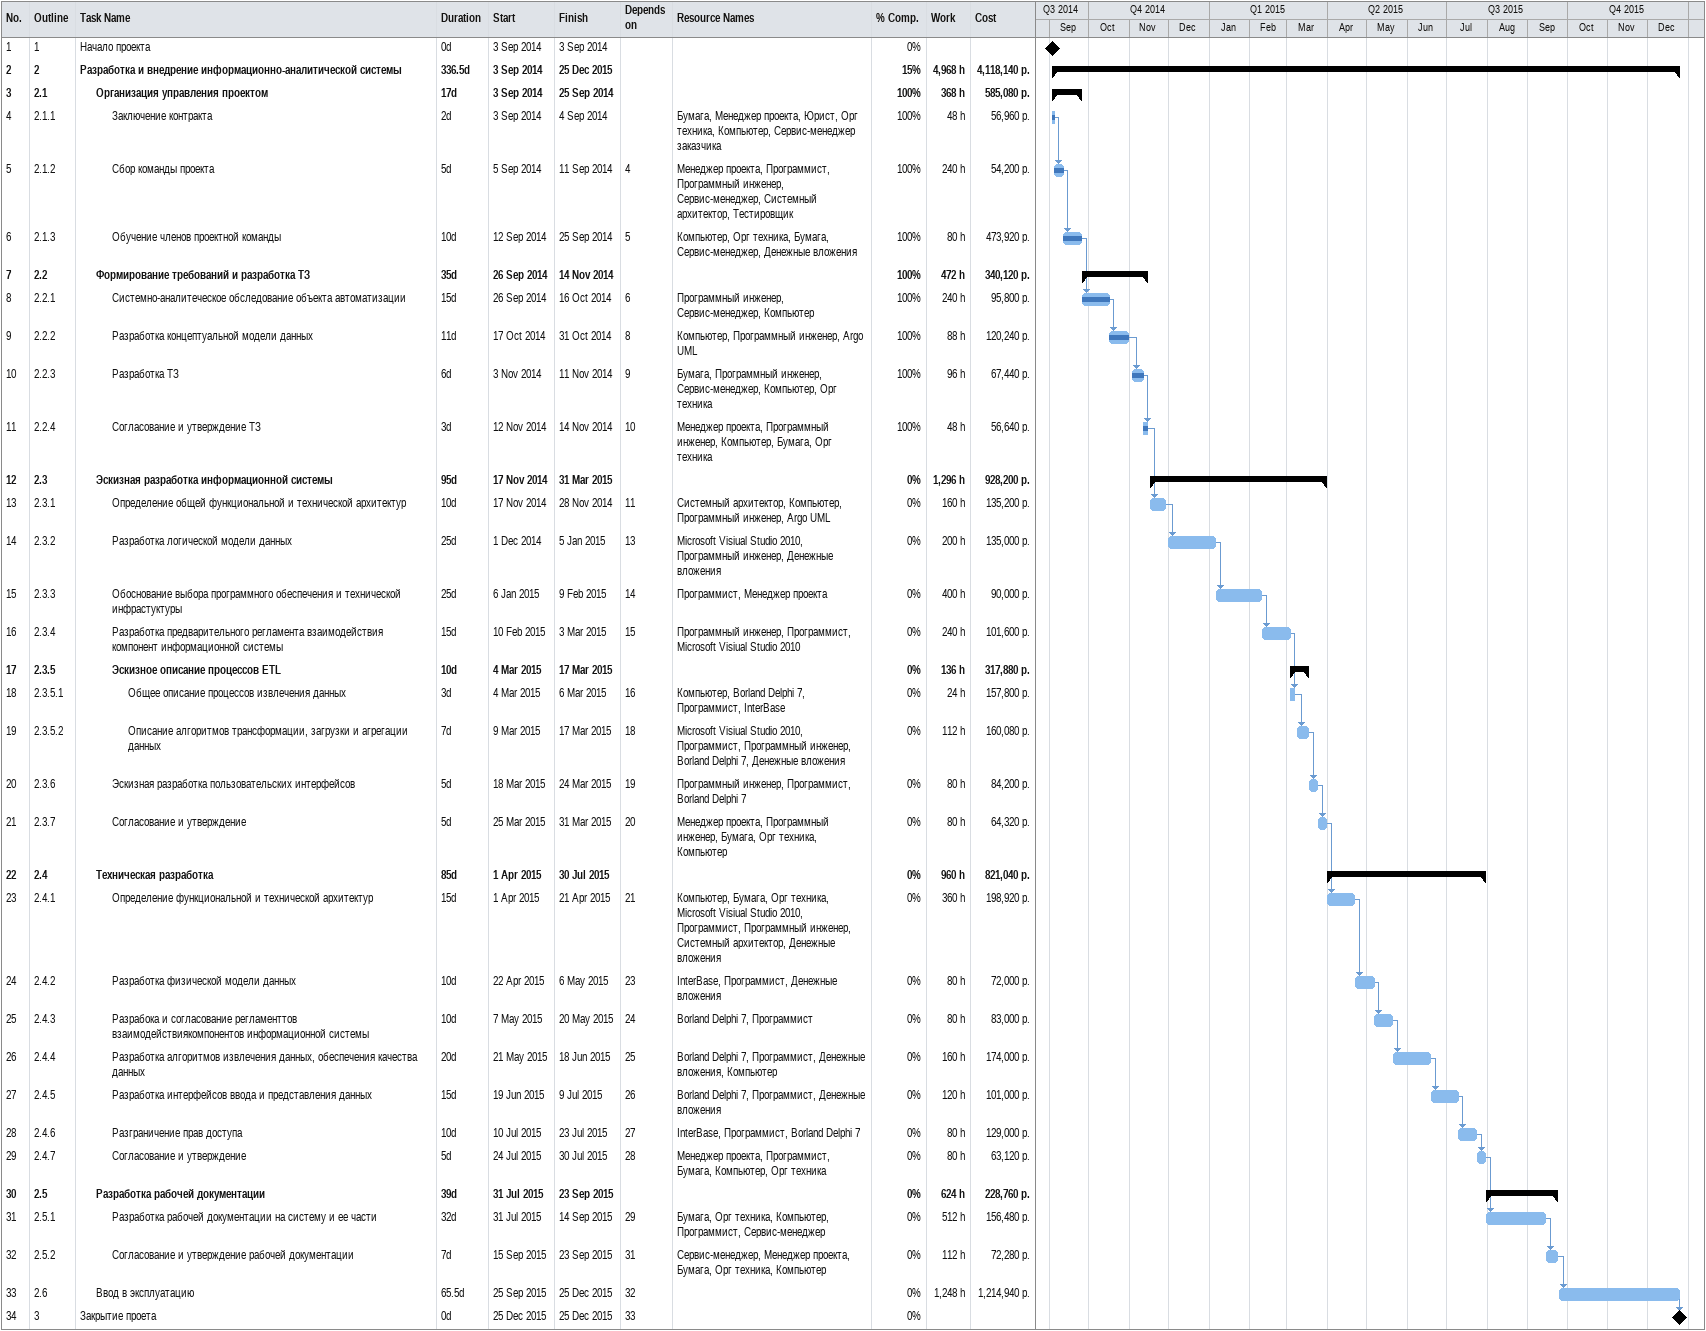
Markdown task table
| ID | WBS | Task | Duration | Start | Finish | Predecessors | Resources | % complete | Work (h) | Cost (р.) |
|---|---|---|---|---|---|---|---|---|---|---|
| 1 | 1 | Начало проекта | 0d | 2014-09-03 | 2014-09-03 |  |  | 0 |  |  |
| 2 | 2 | **Разработка и внедрение информационно-аналитической системы** | 336.5d | 2014-09-03 | 2015-12-25 |  |  | 15 | 4968 | 4118140 |
| 3 | 2.1 | **Организация управления проектом** | 17d | 2014-09-03 | 2014-09-25 |  |  | 100 | 368 | 585080 |
| 4 | 2.1.1 | Заключение контракта | 2d | 2014-09-03 | 2014-09-04 |  | Бумага, Менеджер проекта, Юрист, Орг техника, Компьютер, Сервис-менеджер заказчика | 100 | 48 | 56960 |
| 5 | 2.1.2 | Сбор команды проекта | 5d | 2014-09-05 | 2014-09-11 | 4 | Менеджер проекта, Программист, Программный инженер, Сервис-менеджер, Системный архитектор, Тестировщик | 100 | 240 | 54200 |
| 6 | 2.1.3 | Обучение членов проектной команды | 10d | 2014-09-12 | 2014-09-25 | 5 | Компьютер, Орг техника, Бумага, Сервис-менеджер, Денежные вложения | 100 | 80 | 473920 |
| 7 | 2.2 | **Формирование требований и разработка ТЗ** | 35d | 2014-09-26 | 2014-11-14 |  |  | 100 | 472 | 340120 |
| 8 | 2.2.1 | Системно-аналитеческое обследование объекта автоматизации | 15d | 2014-09-26 | 2014-10-16 | 6 | Программный инженер, Сервис-менеджер, Компьютер | 100 | 240 | 95800 |
| 9 | 2.2.2 | Разработка концептуальной модели данных | 11d | 2014-10-17 | 2014-10-31 | 8 | Компьютер, Программный инженер, Argo UML | 100 | 88 | 120240 |
| 10 | 2.2.3 | Разработка ТЗ | 6d | 2014-11-03 | 2014-11-11 | 9 | Бумага, Программный инженер, Сервис-менеджер, Компьютер, Орг техника | 100 | 96 | 67440 |
| 11 | 2.2.4 | Согласование и утверждение ТЗ | 3d | 2014-11-12 | 2014-11-14 | 10 | Менеджер проекта, Программный инженер, Компьютер, Бумага, Орг техника | 100 | 48 | 56640 |
| 12 | 2.3 | **Эскизная разработка информационной системы** | 95d | 2014-11-17 | 2015-03-31 |  |  | 0 | 1296 | 928200 |
| 13 | 2.3.1 | Определение общей функциональной и технической архитектур | 10d | 2014-11-17 | 2014-11-28 | 11 | Системный архитектор, Компьютер, Программный инженер, Argo UML | 0 | 160 | 135200 |
| 14 | 2.3.2 | Разработка логической модели данных | 25d | 2014-12-01 | 2015-01-05 | 13 | Microsoft Visiual Studio 2010, Программный инженер, Денежные вложения | 0 | 200 | 135000 |
| 15 | 2.3.3 | Обоснование выбора программного обеспечения и технической инфрастуктуры | 25d | 2015-01-06 | 2015-02-09 | 14 | Программист, Менеджер проекта | 0 | 400 | 90000 |
| 16 | 2.3.4 | Разработка предварительного регламента взаимодействия компонент информационной системы | 15d | 2015-02-10 | 2015-03-03 | 15 | Программный инженер, Программист, Microsoft Visiual Studio 2010 | 0 | 240 | 101600 |
| 17 | 2.3.5 | **Эскизное описание процессов ETL** | 10d | 2015-03-04 | 2015-03-17 |  |  | 0 | 136 | 317880 |
| 18 | 2.3.5.1 | Общее описание процессов извлечения данных | 3d | 2015-03-04 | 2015-03-06 | 16 | Компьютер, Borland Delphi 7, Программист, InterBase | 0 | 24 | 157800 |
| 19 | 2.3.5.2 | Описание алгоритмов трансформации, загрузки и агрегации данных | 7d | 2015-03-09 | 2015-03-17 | 18 | Microsoft Visiual Studio 2010, Программист, Программный инженер, Borland Delphi 7, Денежные вложения | 0 | 112 | 160080 |
| 20 | 2.3.6 | Эскизная разработка пользовательских интерфейсов | 5d | 2015-03-18 | 2015-03-24 | 19 | Программный инженер, Программист, Borland Delphi 7 | 0 | 80 | 84200 |
| 21 | 2.3.7 | Согласование и утверждение | 5d | 2015-03-25 | 2015-03-31 | 20 | Менеджер проекта, Программный инженер, Бумага, Орг техника, Компьютер | 0 | 80 | 64320 |
| 22 | 2.4 | **Техническая разработка** | 85d | 2015-04-01 | 2015-07-30 |  |  | 0 | 960 | 821040 |
| 23 | 2.4.1 | Определение функциональной и технической архитектур | 15d | 2015-04-01 | 2015-04-21 | 21 | Компьютер, Бумага, Орг техника, Microsoft Visiual Studio 2010, Программист, Программный инженер, Системный архитектор, Денежные вложения | 0 | 360 | 198920 |
| 24 | 2.4.2 | Разработка физической модели данных | 10d | 2015-04-22 | 2015-05-06 | 23 | InterBase, Программист, Денежные вложения | 0 | 80 | 72000 |
| 25 | 2.4.3 | Разрабока и согласование регламенттов взаимодействиякомпонентов информационной системы | 10d | 2015-05-07 | 2015-05-20 | 24 | Borland Delphi 7, Программист | 0 | 80 | 83000 |
| 26 | 2.4.4 | Разработка алгоритмов извлечения данных, обеспечения качества данных | 20d | 2015-05-21 | 2015-06-18 | 25 | Borland Delphi 7, Программист, Денежные вложения, Компьютер | 0 | 160 | 174000 |
| 27 | 2.4.5 | Разработка интерфейсов ввода и представления данных | 15d | 2015-06-19 | 2015-07-09 | 26 | Borland Delphi 7, Программист, Денежные вложения | 0 | 120 | 101000 |
| 28 | 2.4.6 | Разграничение прав доступа | 10d | 2015-07-10 | 2015-07-23 | 27 | InterBase, Программист, Borland Delphi 7 | 0 | 80 | 129000 |
| 29 | 2.4.7 | Согласование и утверждение | 5d | 2015-07-24 | 2015-07-30 | 28 | Менеджер проекта, Программист, Бумага, Компьютер, Орг техника | 0 | 80 | 63120 |
| 30 | 2.5 | **Разработка рабочей документации** | 39d | 2015-07-31 | 2015-09-23 |  |  | 0 | 624 | 228760 |
| 31 | 2.5.1 | Разработка рабочей документации на систему и ее части | 32d | 2015-07-31 | 2015-09-14 | 29 | Бумага, Орг техника, Компьютер, Программист, Сервис-менеджер | 0 | 512 | 156480 |
| 32 | 2.5.2 | Согласование и утверждение рабочей документации | 7d | 2015-09-15 | 2015-09-23 | 31 | Сервис-менеджер, Менеджер проекта, Бумага, Орг техника, Компьютер | 0 | 112 | 72280 |
| 33 | 2.6 | Ввод в эксплуатацию | 65.5d | 2015-09-25 | 2015-12-25 | 32 |  | 0 | 1248 | 1214940 |
| 34 | 3 | Закрытие проета | 0d | 2015-12-25 | 2015-12-25 | 33 |  | 0 |  |  |
